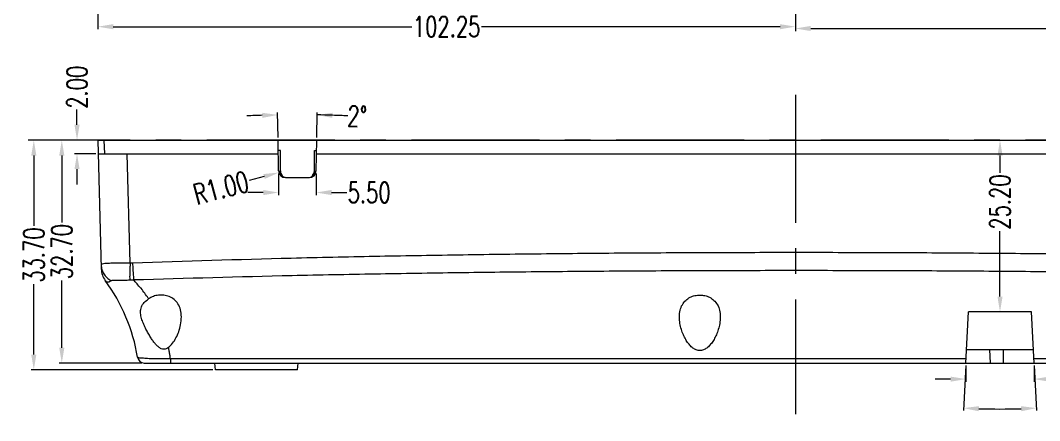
# Model space of a CAD drawing. Header units: millimetres. Extents: x 8061 to 9633, y -505 to -163.
# Drawn here: x 8198.9 to 8348.3, y -478.4 to -419.7 of the extents above; entities that cross this region are included whole.
import ezdxf

# ---------------------------------------------------------------- set-up
doc = ezdxf.new("R2010")
doc.units = ezdxf.units.MM
doc.linetypes.add('CENTER', pattern=[0.6, 0.375, -0.075, 0.075, -0.075])
doc.layers.get('Defpoints').update_dxf_attribs({"linetype": 'CONTINUOUS'})
doc.layers.add('dim', color=82, linetype='CONTINUOUS', lineweight=9)
doc.layers.add('part', color=7, linetype='CONTINUOUS', lineweight=20)
doc.styles.get("Standard").update_dxf_attribs({"font": 'romans.shx', "width": 0.7})
doc.dimstyles.new('03', dxfattribs={"dimscale": 0.75, "dimtxt": 4, "dimasz": 3, "dimexe": 0.5, "dimexo": 0.5, "dimgap": 0.09, "dimtad": 0, "dimzin": 0, "dimdsep": 46, "dimtxsty": 'Standard', "dimcen": 0, "dimclrd": 256, "dimclre": 256, "dimclrt": 6, "dimazin": 2, "dimtp": 0.01, "dimtm": 0.01, "dimtfac": 1, "dimtofl": 0, "dimtmove": 0, "dimatfit": 0, "dimfxl": 1, "dimtolj": 1, "dimtzin": 0, "dimlwd": -1, "dimlwe": -1, "dimarcsym": 0})

# ---------------------------------------------------------------- blocks, each defined once
blk = doc.blocks.new('*D35')
at = {"layer": 'Defpoints', "color": 0}
for p in [(41175.41, -13065.39), (41073.16, -13083.73), (41073.16, -13087.37)]:
    blk.add_point(p, dxfattribs=at)
at = {"layer": 'dim'}
for p, q in [((41175.41, -13065.77), (41175.41, -13087.74)), ((41073.16, -13084.1), (41073.16, -13087.74)), ((41075.41, -13087.37), (41119.17, -13087.37)), ((41173.16, -13087.37), (41129.4, -13087.37))]:
    blk.add_line(p, q, dxfattribs=at)
for points in [[(41075.41, -13086.99), (41075.41, -13087.74), (41073.16, -13087.37)], [(41173.16, -13086.99), (41173.16, -13087.74), (41175.41, -13087.37)]]:
    blk.add_solid(points, dxfattribs=at)
at = {"layer": 'dim', "color": 6, "insert": (41124.29, -13087.37), "char_height": 3, "attachment_point": 5}
blk.add_mtext('\\A1;102.25', dxfattribs=at)
blk = doc.blocks.new('*D43')
at = {"layer": 'Defpoints', "color": 0}
for p in [(40970.91, -13065.39), (41073.16, -13072.1), (40970.91, -13087.1)]:
    blk.add_point(p, dxfattribs=at)
at = {"layer": 'dim'}
for p, q in [((40970.91, -13065.77), (40970.91, -13087.48)), ((41073.16, -13072.48), (41073.16, -13087.48)), ((40973.16, -13087.1), (41016.92, -13087.1)), ((41070.91, -13087.1), (41027.15, -13087.1))]:
    blk.add_line(p, q, dxfattribs=at)
for points in [[(40973.16, -13086.73), (40973.16, -13087.48), (40970.91, -13087.1)], [(41070.91, -13086.73), (41070.91, -13087.48), (41073.16, -13087.1)]]:
    blk.add_solid(points, dxfattribs=at)
at = {"layer": 'dim', "color": 6, "insert": (41022.04, -13087.1), "char_height": 3, "attachment_point": 5}
blk.add_mtext('\\A1;102.25', dxfattribs=at)
blk = doc.blocks.new('*D109')
at = {"layer": 'Defpoints', "color": 0}
for p in [(41103.16, -13103.75), (41103.16, -13103.75), (41103.16, -13128.95)]:
    blk.add_point(p, dxfattribs=at)
at = {"layer": 'dim'}
for p, q in [((41103.16, -13106), (41103.16, -13108.56)), ((41103.16, -13126.7), (41103.16, -13117.09))]:
    blk.add_line(p, q, dxfattribs=at)
for points in [[(41102.79, -13106), (41103.54, -13106), (41103.16, -13103.75)], [(41102.79, -13126.7), (41103.54, -13126.7), (41103.16, -13128.95)]]:
    blk.add_solid(points, dxfattribs=at)
at = {"layer": 'dim', "color": 6, "insert": (41103.16, -13112.83), "char_height": 3, "attachment_point": 5, "rotation": 90}
blk.add_mtext('\\A1;25.20', dxfattribs=at)
blk = doc.blocks.new('*D110')
at = {"layer": 'Defpoints', "color": 0}
for p in [(41098.55, -13128.95), (41107.77, -13128.95), (41098.16, -13136.45), (41108.16, -13136.45), (41101.38, -13143.18)]:
    blk.add_point(p, dxfattribs=at)
at = {"layer": 'dim'}
for p, q in [((41098.14, -13136.82), (41097.79, -13143.43)), ((41108.18, -13136.82), (41108.53, -13143.43))]:
    blk.add_line(p, q, dxfattribs=at)
blk.add_arc((41103.16, -13041.04), 102.15, 268.262, 271.738, dxfattribs=at)
for points in [[(41100.05, -13143.52), (41100.08, -13142.77), (41097.81, -13143.06)], [(41106.24, -13142.77), (41106.27, -13143.52), (41108.51, -13143.06)]]:
    blk.add_solid(points, dxfattribs=at)
at = {"layer": 'dim', "color": 6, "insert": (41112.61, -13142.76), "char_height": 3, "attachment_point": 5, "rotation": 5.3055}
blk.add_mtext('\\A1;6°', dxfattribs=at)
blk = doc.blocks.new('*D111')
at = {"layer": 'Defpoints', "color": 0}
for p in [(41098.16, -13136.45), (41108.16, -13136.45), (41108.16, -13138.8)]:
    blk.add_point(p, dxfattribs=at)
at = {"layer": 'dim'}
for p, q in [((41098.16, -13136.82), (41098.16, -13139.18)), ((41108.16, -13136.82), (41108.16, -13139.18)), ((41095.91, -13138.8), (41093.66, -13138.8)), ((41110.41, -13138.8), (41112.66, -13138.8))]:
    blk.add_line(p, q, dxfattribs=at)
for points in [[(41095.91, -13138.43), (41095.91, -13139.18), (41098.16, -13138.8)], [(41110.41, -13138.43), (41110.41, -13139.18), (41108.16, -13138.8)]]:
    blk.add_solid(points, dxfattribs=at)
at = {"layer": 'dim', "color": 6, "insert": (41116.78, -13138.8), "char_height": 3, "attachment_point": 5}
blk.add_mtext('\\A1;10.00', dxfattribs=at)
blk = doc.blocks.new('*D112')
at = {"layer": 'Defpoints', "color": 0}
for p in [(40997.41, -13108.26), (41002.91, -13108.26), (41002.91, -13111.43)]:
    blk.add_point(p, dxfattribs=at)
at = {"layer": 'dim'}
for p, q in [((40997.41, -13108.64), (40997.41, -13111.81)), ((41002.91, -13108.64), (41002.91, -13111.81)), ((40995.16, -13111.43), (40992.91, -13111.43)), ((41005.16, -13111.43), (41007.41, -13111.43))]:
    blk.add_line(p, q, dxfattribs=at)
for points in [[(40995.16, -13111.06), (40995.16, -13111.81), (40997.41, -13111.43)], [(41005.16, -13111.06), (41005.16, -13111.81), (41002.91, -13111.43)]]:
    blk.add_solid(points, dxfattribs=at)
at = {"layer": 'dim', "color": 6, "insert": (41010.68, -13111.43), "char_height": 3, "attachment_point": 5}
blk.add_mtext('\\A1;5.50', dxfattribs=at)
blk = doc.blocks.new('*D113')
at = {"layer": 'Defpoints', "color": 0}
for p in [(40998.41, -13108.25), (40997.44, -13108.5)]:
    blk.add_point(p, dxfattribs=at)
at = {"layer": 'dim'}
blk.add_line((40995.27, -13109.08), (40993.1, -13109.66), dxfattribs=at)
blk.add_solid([(40995.17, -13108.72), (40995.37, -13109.44), (40997.44, -13108.5)], dxfattribs=at)
at = {"layer": 'dim', "color": 6, "insert": (40988.97, -13110.76), "char_height": 3, "attachment_point": 5, "rotation": 14.9052}
blk.add_mtext('\\A1;R1.00', dxfattribs=at)
blk = doc.blocks.new('*D114')
at = {"layer": 'Defpoints', "color": 0}
for p in [(40999.2, -13100.02), (40997.33, -13103.75), (41002.99, -13103.75), (40997.41, -13108.26), (41002.91, -13108.26)]:
    blk.add_point(p, dxfattribs=at)
at = {"layer": 'dim'}
for p, q in [((40997.33, -13103.37), (40997.26, -13099.67)), ((41003, -13103.37), (41003.06, -13099.67))]:
    blk.add_line(p, q, dxfattribs=at)
for start, end in [(91.7776, 92.5553), (87.4447, 89), (87.4447, 88.2224)]:
    blk.add_arc((41000.16, -13265.8), 165.78, start, end, dxfattribs=at)
for points in [[(40995.01, -13099.73), (40995.03, -13100.48), (40997.27, -13100.05)], [(41005.29, -13100.48), (41005.31, -13099.73), (41003.05, -13100.05)]]:
    blk.add_solid(points, dxfattribs=at)
at = {"layer": 'dim', "color": 6, "insert": (41008.92, -13100.25), "char_height": 3, "attachment_point": 5, "rotation": 357.4447}
blk.add_mtext('\\A1;2°', dxfattribs=at)
blk = doc.blocks.new('*D115')
at = {"layer": 'Defpoints', "color": 0}
for p in [(40965.62, -13103.75), (40965.62, -13103.75), (40977.72, -13136.45)]:
    blk.add_point(p, dxfattribs=at)
at = {"layer": 'dim'}
for p, q in [((40965.62, -13106), (40965.62, -13115.83)), ((40965.62, -13134.2), (40965.62, -13124.36)), ((40977.34, -13136.45), (40965.25, -13136.45))]:
    blk.add_line(p, q, dxfattribs=at)
for points in [[(40965.25, -13106), (40966, -13106), (40965.62, -13103.75)], [(40965.25, -13134.2), (40966, -13134.2), (40965.62, -13136.45)]]:
    blk.add_solid(points, dxfattribs=at)
at = {"layer": 'dim', "color": 6, "insert": (40965.62, -13120.1), "char_height": 3, "attachment_point": 5, "rotation": 90}
blk.add_mtext('\\A1;32.70', dxfattribs=at)
blk = doc.blocks.new('*D116')
at = {"layer": 'Defpoints', "color": 0}
for p in [(40967.85, -13103.75), (40967.85, -13103.75), (40970.96, -13105.75)]:
    blk.add_point(p, dxfattribs=at)
at = {"layer": 'dim'}
for p, q in [((40967.85, -13101.5), (40967.85, -13099.25)), ((40970.59, -13105.75), (40967.48, -13105.75)), ((40967.85, -13108), (40967.85, -13110.25))]:
    blk.add_line(p, q, dxfattribs=at)
for points in [[(40967.48, -13101.5), (40968.23, -13101.5), (40967.85, -13103.75)], [(40967.48, -13108), (40968.23, -13108), (40967.85, -13105.75)]]:
    blk.add_solid(points, dxfattribs=at)
at = {"layer": 'dim', "color": 6, "insert": (40967.85, -13095.98), "char_height": 3, "attachment_point": 5, "rotation": 90}
blk.add_mtext('\\A1;2.00', dxfattribs=at)
blk = doc.blocks.new('*D117')
at = {"layer": 'Defpoints', "color": 0}
for p in [(40961.52, -13103.75), (40961.52, -13103.75), (40988.15, -13137.45)]:
    blk.add_point(p, dxfattribs=at)
at = {"layer": 'dim'}
for p, q in [((40961.52, -13106), (40961.52, -13116.33)), ((40961.52, -13135.2), (40961.52, -13124.86)), ((40987.77, -13137.45), (40961.14, -13137.45))]:
    blk.add_line(p, q, dxfattribs=at)
for points in [[(40961.14, -13106), (40961.89, -13106), (40961.52, -13103.75)], [(40961.14, -13135.2), (40961.89, -13135.2), (40961.52, -13137.45)]]:
    blk.add_solid(points, dxfattribs=at)
at = {"layer": 'dim', "color": 6, "insert": (40961.52, -13120.6), "char_height": 3, "attachment_point": 5, "rotation": 90}
blk.add_mtext('\\A1;33.70', dxfattribs=at)

msp = doc.modelspace()

# ---------------------------------------------------------------- linework, layer by layer
at = {"layer": 'part', "color": 1, "linetype": 'CENTER', "ltscale": 50}
for p, q in [((8312.461, -430.592), (8312.461, -477.432)), ((8424.936, -437.23), (8199.986, -437.23))]:
    msp.add_line(p, q, dxfattribs=at)
at = {"layer": 'part', "color": 7, "linetype": 'Continuous'}
for p, q in [((8210.211, -437.23), (8210.706, -456.127)), ((8210.211, -437.23), (8387.254, -437.23)), ((8211.208, -439.23), (8211.155, -437.23)), ((8236.711, -441.748), (8236.632, -437.23)), ((8242.211, -441.748), (8242.289, -437.23)), ((8210.263, -439.23), (8236.667, -439.23)), ((8214.942, -455.268), (8214.521, -439.23)), ((8236.961, -438.73), (8236.658, -438.73)), ((8236.961, -441.73), (8236.961, -438.73)), ((8241.961, -441.73), (8241.961, -438.73)), ((8241.961, -438.73), (8242.263, -438.73)), ((8242.255, -439.23), (8387.289, -439.23)), ((8236.961, -441.73), (8236.89, -441.73)), ((8241.961, -441.73), (8242.032, -441.73)), ((8237.711, -442.73), (8241.211, -442.73)), ((8337.461, -469.93), (8337.854, -462.43)), ((8347.068, -462.43), (8337.854, -462.43)), ((8347.461, -469.93), (8347.068, -462.43)), ((8337.566, -467.93), (8347.356, -467.93)), ((8341.066, -469.93), (8340.961, -467.93)), ((8342.961, -469.93), (8342.961, -467.93)), ((8217.017, -469.93), (8407.904, -469.93)), ((8220.838, -469.3), (8220.838, -469.93)), ((8337.494, -469.3), (8220.838, -469.3)), ((8227.448, -470.93), (8227.361, -469.93)), ((8239.473, -470.93), (8239.561, -469.93)), ((8404.085, -469.3), (8347.428, -469.3)), ((8239.473, -470.93), (8227.448, -470.93))]:
    msp.add_line(p, q, dxfattribs=at)
for centre, radius, start, end in [((8237.711, -441.73), 1, 181, 270), ((8237.961, -441.73), 1, 180, 225), ((8241.211, -441.73), 1, 270, 359), ((8240.961, -441.73), 1, 315, 0), ((8213.705, -456.049), 3, 181.5, 216.36845), ((8190.272, -473.305), 26.101, 9.28914, 36.36845), ((8217.017, -468.93), 1, 189.28914, 270)]:
    msp.add_arc(centre, radius, start, end, dxfattribs=at)
for points in [[(8236.89, -441.73), (8236.889, -442.267)], [(8236.89, -441.73), (8236.965, -442.108)], [(8236.965, -442.108), (8237.184, -442.433)], [(8241.738, -442.433), (8241.956, -442.108)], [(8241.956, -442.108), (8242.032, -441.73)], [(8242.032, -441.73), (8242.033, -442.266)], [(8237.184, -442.433), (8237.516, -442.653), (8237.715, -442.712)], [(8241.406, -442.653), (8241.738, -442.433)], [(8409.599, -455.266), (8385.201, -454.543), (8372.981, -454.282), (8360.758, -454.076), (8348.531, -453.921), (8336.305, -453.814), (8324.079, -453.752), (8311.855, -453.733), (8299.633, -453.756), (8287.413, -453.822), (8275.195, -453.934), (8262.979, -454.094), (8250.764, -454.304), (8238.551, -454.572), (8215.295, -455.267)], [(8212.804, -455.287), (8211.901, -455.311), (8211.229, -455.348), (8210.823, -455.408), (8210.689, -455.5)], [(8210.689, -455.5), (8210.809, -456.222), (8211.096, -456.852), (8211.536, -457.397), (8212.145, -457.849)], [(8214.942, -455.268), (8213.849, -455.272), (8212.804, -455.287)], [(8214.942, -455.268), (8214.905, -456.025), (8214.882, -456.685), (8214.871, -457.26), (8214.874, -457.741)], [(8215.295, -455.273), (8215.178, -455.275), (8215.061, -455.273), (8214.942, -455.268)], [(8215.295, -455.267), (8215.339, -456.212), (8215.395, -457.051), (8215.457, -457.695)], [(8215.455, -457.695), (8238.671, -457.075), (8250.864, -456.836), (8263.059, -456.648), (8275.256, -456.506), (8287.454, -456.406), (8299.654, -456.347), (8311.856, -456.326), (8324.06, -456.343), (8336.266, -456.398), (8348.473, -456.494), (8360.679, -456.633), (8372.883, -456.816), (8385.082, -457.05), (8409.466, -457.695)], [(8211.287, -457.823), (8211.322, -457.866), (8211.362, -457.909), (8211.407, -457.947), (8211.458, -457.979), (8211.515, -458.005), (8211.579, -458.023), (8211.651, -458.031), (8211.73, -458.027), (8211.819, -458.01), (8211.917, -457.976), (8212.025, -457.923), (8212.145, -457.849)], [(8212.145, -457.849), (8212.319, -457.796), (8212.607, -457.777), (8213.002, -457.776), (8213.509, -457.774), (8214.13, -457.763), (8214.874, -457.741)], [(8214.874, -457.741), (8215.07, -457.731), (8215.264, -457.716), (8215.457, -457.696)], [(8216.552, -458.97), (8216.551, -458.967), (8216.515, -458.922), (8215.456, -457.696)], [(8217.665, -460.509), (8217.664, -460.507), (8217.602, -460.413), (8216.553, -458.969)], [(8222.461, -463.175), (8222.329, -462.108), (8221.956, -461.248), (8221.382, -460.605), (8220.67, -460.187), (8219.9, -459.984), (8219.118, -459.972), (8218.345, -460.151), (8217.65, -460.518)], [(8295.461, -463.174), (8295.574, -462.182), (8295.894, -461.366), (8296.394, -460.732), (8297.027, -460.289), (8297.732, -460.036), (8298.46, -459.955), (8299.188, -460.036), (8299.894, -460.289), (8300.527, -460.732), (8301.027, -461.366), (8301.348, -462.183), (8301.461, -463.175)], [(8216.461, -462.425), (8216.599, -461.693), (8217.018, -461.062), (8217.65, -460.518)], [(8218.426, -466.855), (8218.089, -466.387), (8217.756, -465.859), (8217.426, -465.276), (8217.105, -464.637), (8216.807, -463.944), (8216.568, -463.202), (8216.461, -462.425)], [(8220.579, -467.652), (8221.163, -467.027), (8221.654, -466.244), (8222.055, -465.334), (8222.343, -464.309), (8222.461, -463.175)], [(8301.461, -463.175), (8301.375, -464.133), (8301.167, -464.998), (8300.881, -465.772), (8300.537, -466.457), (8300.146, -467.048), (8299.711, -467.536), (8299.23, -467.895), (8298.72, -468.086), (8298.201, -468.086), (8297.69, -467.894), (8297.209, -467.534), (8296.773, -467.046), (8296.382, -466.453), (8296.039, -465.767), (8295.752, -464.992), (8295.545, -464.127), (8295.461, -463.174)], [(8220.579, -467.652), (8220.242, -467.856), (8219.877, -467.918), (8219.5, -467.823), (8219.126, -467.592), (8218.769, -467.261), (8218.426, -466.855)], [(8220.838, -469.3), (8220.766, -468.746), (8220.68, -468.197), (8220.579, -467.652)], [(8220.838, -469.3), (8219.629, -469.312), (8218.47, -469.305), (8217.462, -469.276), (8216.692, -469.226), (8216.205, -469.163), (8216.031, -469.092)]]:
    msp.add_spline(points, degree=3, dxfattribs=at)

# ---------------------------------------------------------------- dimensions: what is measured, and where the dimension line sits
at = {"layer": 'dim'}
for base, p1, p2, picture, middle in [((8210.211, -420.586), (8312.461, -405.586), (8210.211, -398.875), '*D43', (8261.336, -420.586)), ((8312.461, -420.852), (8414.711, -398.875), (8312.461, -417.211), '*D35', (8363.586, -420.852)), ((8242.211, -444.918), (8236.711, -441.748), (8242.211, -441.748), '*D112', (8249.978, -444.918)), ((8347.461, -472.289), (8337.461, -469.93), (8347.461, -469.93), '*D111', (8356.078, -472.289))]:
    dim = msp.add_linear_dim(base=base, p1=p1, p2=p2, dimstyle='03', dxfattribs=at)
    dim.commit()
    dim.dimension.update_dxf_attribs({"geometry": picture, "text_midpoint": middle, "insert": (-32760.7, 12666.516)})
for base, p1, p2, picture, middle in [((8207.151, -437.23), (8210.263, -439.23), (8207.151, -437.23), '*D116', (8207.151, -429.463)), ((8200.819, -437.23), (8227.448, -470.93), (8200.819, -437.23), '*D117', (8200.819, -454.08)), ((8204.922, -437.23), (8217.017, -469.93), (8204.922, -437.23), '*D115', (8204.922, -453.58))]:
    dim = msp.add_linear_dim(base=base, p1=p1, p2=p2, angle=90, dimstyle='03', dxfattribs=at)
    dim.commit()
    dim.dimension.update_dxf_attribs({"geometry": picture, "text_midpoint": middle, "insert": (-32760.7, 12666.516)})
dim = msp.add_angular_dim_2l(base=(8238.4963, -433.5072), line1=((8236.7109, -441.7479), (8236.6321, -437.2304)), line2=((8242.2106, -441.7479), (8242.2895, -437.2304)), dimstyle='03', dxfattribs=at)
dim.commit()
dim.dimension.update_dxf_attribs({"geometry": '*D114', "text_midpoint": (8248.218, -433.7302), "insert": (-32760.6998, 12666.516)})
dim = msp.add_linear_dim(base=(8342.461, -437.23), p1=(8342.461, -462.43), p2=(8342.461, -437.23), angle=90, dimstyle='03', dxfattribs=at)
dim.commit()
dim.dimension.update_dxf_attribs({"geometry": '*D109', "text_midpoint": (8342.461, -446.309), "dimtype": 128, "insert": (-32760.7, 12666.516)})
dim = msp.add_radius_dim(center=(8237.711, -441.73), mpoint=(8236.744, -441.988), dimstyle='03', dxfattribs=at)
dim.commit()
dim.dimension.update_dxf_attribs({"geometry": '*D113', "text_midpoint": (8228.272, -444.243), "insert": (-32760.7, 12666.516)})
dim = msp.add_angular_dim_2l(base=(8340.678, -476.664), line1=((8337.461, -469.93), (8337.854, -462.43)), line2=((8347.461, -469.93), (8347.068, -462.43)), dimstyle='03', dxfattribs=at)
dim.commit()
dim.dimension.update_dxf_attribs({"geometry": '*D110', "text_midpoint": (8351.907, -476.242), "dimtype": 130, "insert": (-32760.7, 12666.516)})

doc.saveas('drawing.dxf')
